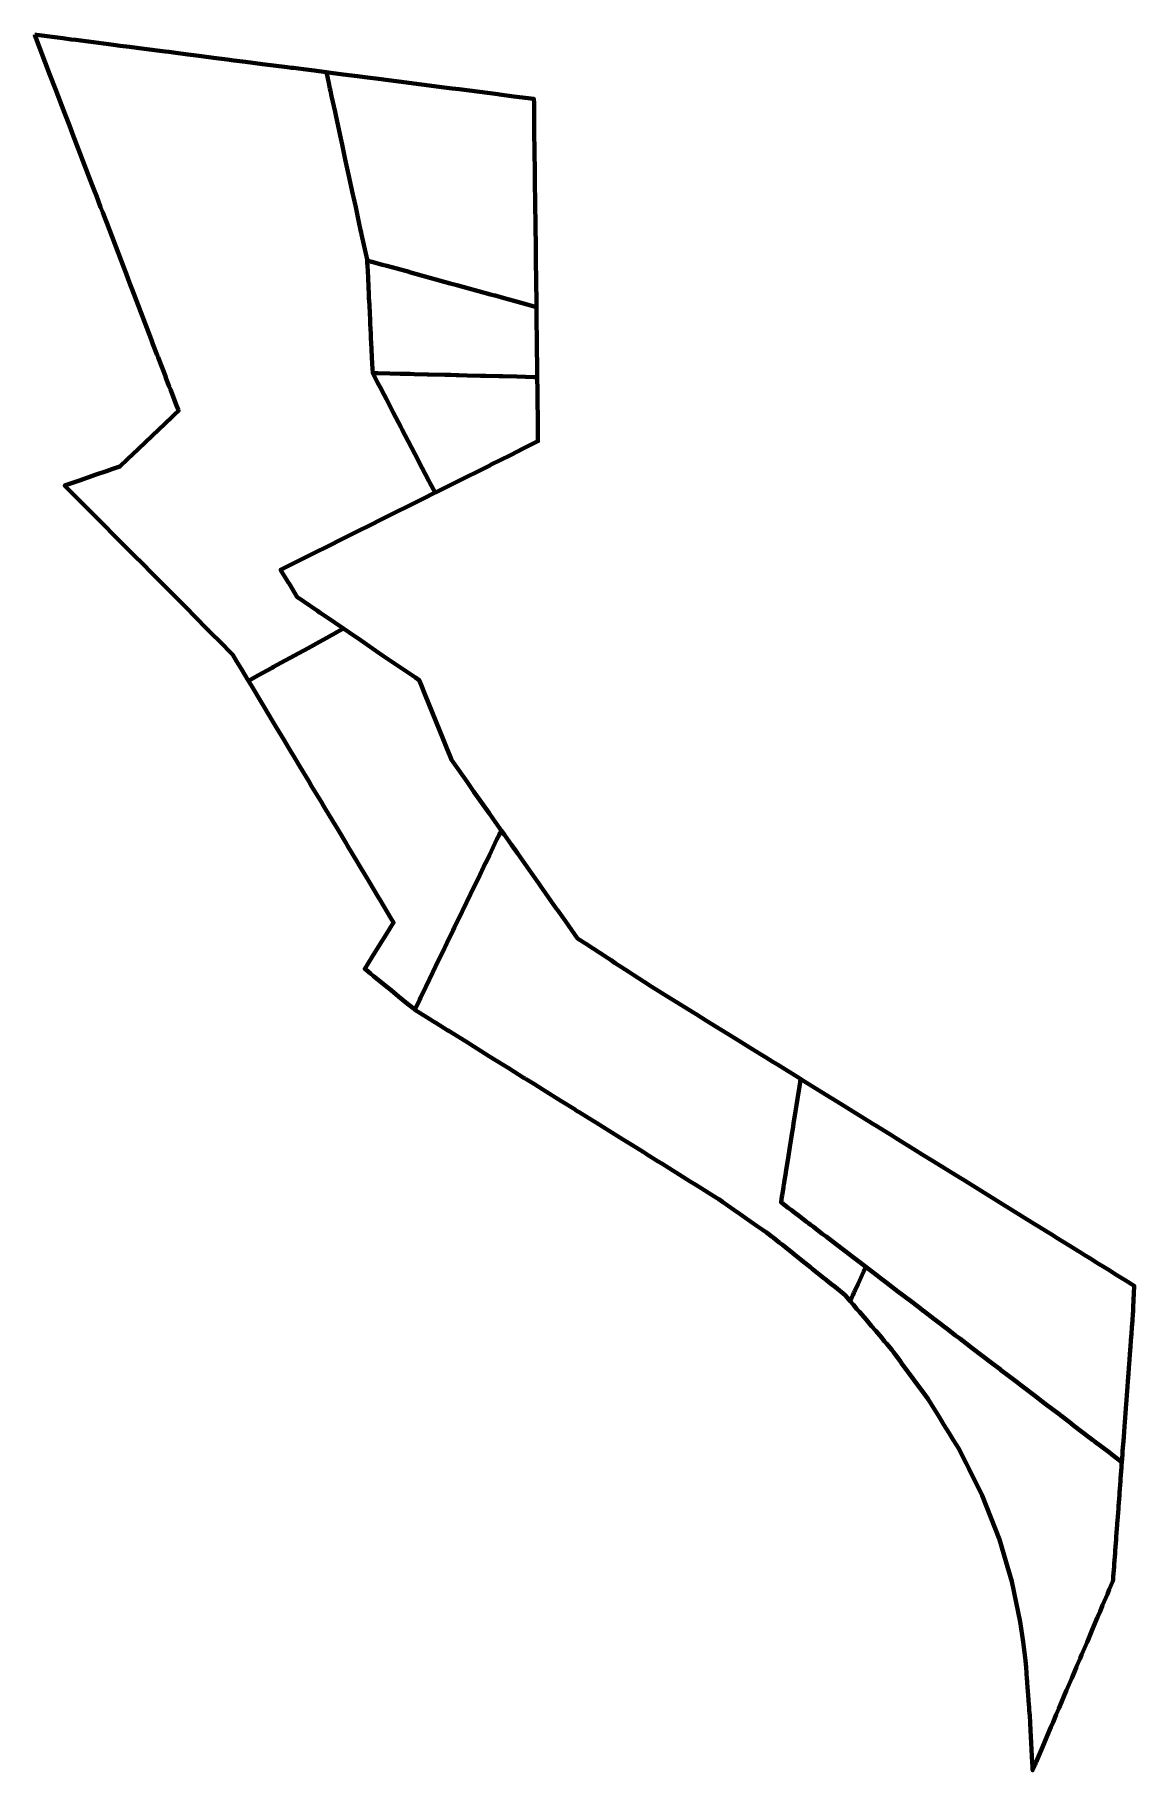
# Model space of a CAD drawing. Header units: metres. Extents: x 807659 to 807831, y 9157176 to 9157446.
import ezdxf

# ---------------------------------------------------------------- set-up
doc = ezdxf.new("R2010")
doc.units = ezdxf.units.M
doc.header["$MEASUREMENT"] = 0
doc.layers.add('2852-21126', color=1, linetype='Continuous')

msp = doc.modelspace()

# ---------------------------------------------------------------- linework, layer by layer
at = {"layer": '2852-21126', "color": 3, "lineweight": 70, "true_color": 0x00ff00}
for points in [[(807658.94, 9157446.45), (807658.97, 9157446.37), (807661.33, 9157440.21), (807662.19, 9157437.97), (807663.61, 9157434.25), (807663.9, 9157433.5), (807664.52, 9157431.87), (807664.86, 9157430.99), (807667.67, 9157423.64), (807667.93, 9157422.97), (807668.23, 9157422.16), (807668.57, 9157421.29), (807669.24, 9157419.53), (807669.56, 9157418.7), (807669.87, 9157417.89), (807670.18, 9157417.08), (807672.85, 9157410.09), (807673.21, 9157409.16), (807673.55, 9157408.28), (807673.86, 9157407.45), (807674.15, 9157406.7), (807677.13, 9157398.91), (807677.41, 9157398.17), (807678.08, 9157396.42), (807678.2, 9157396.1), (807678.31, 9157395.81), (807679.34, 9157393.14), (807679.35, 9157393.09), (807679.48, 9157392.76), (807679.94, 9157391.55), (807680.13, 9157391.07), (807680.54, 9157390), (807680.98, 9157388.84), (807681.33, 9157387.93), (807681.4, 9157387.75), (807680.82, 9157387.2), (807680.5, 9157386.9), (807680.35, 9157386.76), (807676.24, 9157382.85), (807675.11, 9157381.78), (807673.42, 9157380.17), (807672.24, 9157379.05), (807670.98, 9157378.62), (807670.13, 9157378.33), (807668.56, 9157377.79), (807665.95, 9157376.88), (807663.62, 9157376.08), (807668.51, 9157371.17), (807668.9, 9157370.78), (807668.98, 9157370.7), (807669.08, 9157370.6), (807669.22, 9157370.46), (807671.88, 9157367.78), (807674.75, 9157364.89), (807675.54, 9157364.1), (807677.43, 9157362.2), (807679.78, 9157359.83), (807680.96, 9157358.64), (807682.62, 9157356.97), (807683.92, 9157355.66), (807685.94, 9157353.62), (807686, 9157353.57), (807685.99, 9157353.54), (807686.06, 9157353.47), (807688.35, 9157351.19), (807689.27, 9157350.28), (807689.86, 9157349.68), (807690.47, 9157348.67), (807691.22, 9157347.42), (807692.28, 9157345.65), (807692.3, 9157345.61), (807693.54, 9157346.29), (807693.8, 9157346.44), (807694.68, 9157346.92), (807695.11, 9157347.15), (807696.02, 9157347.65), (807696.23, 9157347.77), (807697.35, 9157348.38), (807701.62, 9157350.72), (807703.41, 9157351.7), (807704.54, 9157352.32), (807705.3, 9157352.73), (807705.47, 9157352.83), (807706.1, 9157353.17), (807706.49, 9157353.38), (807707.16, 9157353.75), (807705.83, 9157354.65), (807704.7, 9157355.42), (807703.52, 9157356.22), (807703.08, 9157356.52), (807700.94, 9157357.98), (807700.42, 9157358.34), (807699.94, 9157358.66), (807698.65, 9157360.77), (807698.58, 9157360.88), (807698.42, 9157361.14), (807697.32, 9157362.93), (807699.38, 9157363.96), (807702.22, 9157365.37), (807703.14, 9157365.83), (807704.22, 9157366.37), (807707.41, 9157367.96), (807709.59, 9157369.05), (807711.08, 9157369.79), (807713.23, 9157370.87), (807715.42, 9157371.96), (807717.15, 9157372.83), (807719.56, 9157374.03), (807721.45, 9157374.97), (807720.64, 9157376.51), (807720.59, 9157376.61), (807720.48, 9157376.81), (807718.93, 9157379.8), (807718.87, 9157379.9), (807718.87, 9157379.91), (807718.29, 9157381.02), (807717.26, 9157382.99), (807716.32, 9157384.79), (807716.1, 9157385.22), (807715.74, 9157385.91), (807714.91, 9157387.49), (807714.65, 9157388), (807714.58, 9157388.13), (807713.84, 9157389.54), (807713.48, 9157390.23), (807712.86, 9157391.43), (807712.53, 9157392.05), (807711.83, 9157393.41), (807711.71, 9157393.64), (807711.63, 9157395.1), (807711.53, 9157397.28), (807711.52, 9157397.33), (807711.52, 9157397.4), (807711.44, 9157399.11), (807711.41, 9157399.75), (807711.33, 9157401.33), (807711.3, 9157401.99), (807711.25, 9157402.92), (807711.19, 9157404.22), (807711.19, 9157404.26), (807711.13, 9157405.37), (807711.09, 9157406.31), (807711.07, 9157406.73), (807711.05, 9157407.05), (807710.98, 9157408.54), (807710.89, 9157410.4), (807710.87, 9157410.78), (807710.85, 9157411.21), (807710.82, 9157411.35), (807709.97, 9157415.25), (807709.9, 9157415.58), (807709.82, 9157415.93), (807709.56, 9157417.17), (807709.05, 9157419.51), (807708.71, 9157421.08), (807708.62, 9157421.49), (807707.95, 9157424.61), (807707.43, 9157426.98), (807706.93, 9157429.31), (807706.63, 9157430.71), (807705.94, 9157433.89), (807705.83, 9157434.4), (807705.29, 9157436.88), (807705.11, 9157437.71), (807705.04, 9157438.05), (807704.85, 9157438.91), (807704.49, 9157440.59), (807703.3, 9157440.75), (807702.55, 9157440.84), (807700.88, 9157441.06), (807699.34, 9157441.26), (807699.01, 9157441.3), (807698.37, 9157441.38), (807694.53, 9157441.87), (807691.83, 9157442.22), (807690.01, 9157442.45), (807688.99, 9157442.59), (807686.87, 9157442.86), (807684.99, 9157443.1), (807682.92, 9157443.37), (807682.9, 9157443.37), (807682.84, 9157443.38), (807680.6, 9157443.66), (807679.88, 9157443.76), (807679.3, 9157443.83), (807676.04, 9157444.25), (807673.72, 9157444.55), (807672.3, 9157444.73), (807671.25, 9157444.87), (807667.34, 9157445.37), (807666.9, 9157445.43), (807665.35, 9157445.63), (807664.66, 9157445.71), (807663.33, 9157445.89), (807659.21, 9157446.42)], [(807786.48, 9157249.28), (807786.26, 9157248.78), (807786.76, 9157248.19), (807787.31, 9157247.54), (807787.69, 9157247.09), (807788.73, 9157245.88), (807789.58, 9157244.88), (807790.23, 9157244.12), (807791.17, 9157243.02), (807791.63, 9157242.48), (807791.9, 9157242.16), (807792.74, 9157241.18), (807793.01, 9157240.8), (807793.31, 9157240.4), (807794.13, 9157239.28), (807794.23, 9157239.14), (807795.31, 9157237.68), (807795.43, 9157237.51), (807795.6, 9157237.29), (807796.59, 9157235.94), (807797.57, 9157234.6), (807798.4, 9157233.47), (807798.58, 9157233.22), (807799.35, 9157231.98), (807800.13, 9157230.72), (807800.88, 9157229.48), (807801.69, 9157228.17), (807802.34, 9157227.12), (807802.8, 9157226.38), (807803.25, 9157225.65), (807804, 9157224.16), (807804.33, 9157223.49), (807804.76, 9157222.64), (807806.87, 9157218.44), (807809.57, 9157211.57), (807810.57, 9157208.17), (807811.51, 9157205), (807812.18, 9157201.75), (807812.81, 9157198.71), (807813.23, 9157195.61), (807813.63, 9157192.67), (807813.67, 9157192.13), (807813.71, 9157191.65), (807813.85, 9157189.78), (807813.87, 9157189.49), (807813.89, 9157189.18), (807814.09, 9157186.52), (807814.11, 9157186.36), (807814.18, 9157185.33), (807814.21, 9157184.95), (807814.28, 9157184.03), (807814.33, 9157183.02), (807814.4, 9157181.72), (807814.44, 9157180.88), (807814.5, 9157179.79), (807814.55, 9157178.82), (807814.61, 9157177.7), (807814.66, 9157176.81), (807814.7, 9157176.07), (807814.72, 9157175.54), (807815.11, 9157176.46), (807815.25, 9157176.79), (807815.31, 9157176.93), (807815.48, 9157177.33), (807816.11, 9157178.8), (807816.8, 9157180.42), (807817.01, 9157180.92), (807817.59, 9157182.29), (807817.92, 9157183.06), (807818.43, 9157184.26), (807818.81, 9157185.17), (807819.23, 9157186.16), (807819.73, 9157187.32), (807820.03, 9157188.03), (807820.63, 9157189.46), (807820.84, 9157189.93), (807821.52, 9157191.54), (807821.6, 9157191.74), (807822.13, 9157192.97), (807822.38, 9157193.58), (807822.42, 9157193.67), (807823.22, 9157195.54), (807823.38, 9157195.91), (807824.04, 9157197.47), (807824.31, 9157198.1), (807824.87, 9157199.42), (807825.26, 9157200.34), (807825.66, 9157201.29), (807826.41, 9157203.04), (807826.7, 9157203.74), (807827.27, 9157205.08), (807827.28, 9157205.27), (807827.32, 9157205.73), (807827.44, 9157207.37), (807827.47, 9157207.78), (807827.6, 9157209.44), (807827.63, 9157209.85), (807827.75, 9157211.56), (807827.78, 9157211.96), (807827.93, 9157213.89), (807827.95, 9157214.18), (807827.97, 9157214.47), (807828.12, 9157216.43), (807828.14, 9157216.78), (807828.27, 9157218.5), (807828.3, 9157218.89), (807828.43, 9157220.67), (807828.47, 9157221.08), (807828.59, 9157222.8), (807828.63, 9157223.26), (807828.66, 9157223.64), (807827.09, 9157224.84), (807826.72, 9157225.12), (807824.33, 9157226.94), (807824.28, 9157226.98), (807824.24, 9157227.01), (807824.15, 9157227.08), (807824.13, 9157227.09), (807823.73, 9157227.4), (807821.13, 9157229.38), (807820.71, 9157229.7), (807820.42, 9157229.92), (807819.13, 9157230.91), (807819.12, 9157230.92), (807819.08, 9157230.94), (807819.01, 9157231), (807817.87, 9157231.87), (807816.71, 9157232.75), (807815.01, 9157234.05), (807814.42, 9157234.5), (807814.12, 9157234.73), (807812.87, 9157235.68), (807812.38, 9157236.05), (807811.1, 9157237.03), (807809.73, 9157238.07), (807809.7, 9157238.09), (807808.32, 9157239.15), (807806.82, 9157240.29), (807805.29, 9157241.45), (807804.29, 9157242.22), (807803.35, 9157242.94), (807802.71, 9157243.42), (807801.43, 9157244.4), (807799.74, 9157245.69), (807799.53, 9157245.85), (807799.33, 9157246), (807797.67, 9157247.27), (807797.66, 9157247.28), (807797.21, 9157247.62), (807796.07, 9157248.49), (807794.47, 9157249.71), (807793.71, 9157250.29), (807791.84, 9157251.71), (807790.98, 9157252.37), (807790.47, 9157252.76), (807789.36, 9157253.6), (807788.69, 9157254.11), (807788.34, 9157253.34), (807787.48, 9157251.45), (807787, 9157250.4), (807786.92, 9157250.23), (807786.89, 9157250.16), (807786.84, 9157250.05), (807786.66, 9157249.67), (807786.55, 9157249.43)]]:
    msp.add_lwpolyline(points, close=True, dxfattribs=at)
at = {"layer": '2852-21126', "color": 1, "lineweight": 70, "true_color": 0xff0000}
for points in [[(807704.49, 9157440.59), (807704.85, 9157438.91), (807705.04, 9157438.05), (807705.11, 9157437.71), (807705.29, 9157436.88), (807705.83, 9157434.4), (807705.94, 9157433.89), (807706.63, 9157430.71), (807706.93, 9157429.31), (807707.43, 9157426.98), (807707.95, 9157424.61), (807708.62, 9157421.49), (807708.71, 9157421.08), (807709.05, 9157419.51), (807709.56, 9157417.17), (807709.82, 9157415.93), (807709.9, 9157415.58), (807709.97, 9157415.25), (807710.82, 9157411.35), (807710.85, 9157411.21), (807711.53, 9157411.02), (807711.57, 9157411.01), (807711.58, 9157411.01), (807711.59, 9157411.01), (807713.26, 9157410.55), (807713.93, 9157410.36), (807715.48, 9157409.94), (807717.38, 9157409.42), (807717.44, 9157409.4), (807723.81, 9157407.64), (807724.85, 9157407.36), (807730.12, 9157405.91), (807730.49, 9157405.81), (807730.81, 9157405.72), (807732.22, 9157405.33), (807733.03, 9157405.11), (807735.8, 9157404.35), (807737.26, 9157403.94), (807737.21, 9157408.75), (807737.19, 9157410.48), (807737.15, 9157413.27), (807737.11, 9157416.66), (807737.1, 9157417.79), (807737.08, 9157419.04), (807737.07, 9157420.01), (807737.03, 9157423.65), (807737.02, 9157424.83), (807737, 9157426.11), (807736.99, 9157427.25), (807736.93, 9157432.32), (807736.92, 9157432.58), (807736.92, 9157432.78), (807736.9, 9157434.88), (807736.89, 9157435.11), (807736.89, 9157435.12), (807736.89, 9157435.75), (807736.88, 9157436.43), (807733.75, 9157436.83), (807731.5, 9157437.12), (807731.24, 9157437.15), (807725.21, 9157437.93), (807724.14, 9157438.07), (807722.85, 9157438.23), (807715.8, 9157439.14), (807713.74, 9157439.4), (807713.04, 9157439.49), (807710.47, 9157439.82), (807709.31, 9157439.97), (807707.1, 9157440.26), (807705.17, 9157440.51)], [(807711.71, 9157393.64), (807711.83, 9157393.41), (807712.53, 9157392.05), (807712.86, 9157391.43), (807713.48, 9157390.23), (807713.84, 9157389.54), (807714.58, 9157388.13), (807714.65, 9157388), (807714.91, 9157387.49), (807715.74, 9157385.91), (807716.1, 9157385.22), (807716.32, 9157384.79), (807717.26, 9157382.99), (807718.29, 9157381.02), (807718.87, 9157379.91), (807718.87, 9157379.9), (807718.93, 9157379.8), (807720.48, 9157376.81), (807720.59, 9157376.61), (807720.64, 9157376.51), (807721.45, 9157374.97), (807721.51, 9157375.01), (807724.23, 9157376.36), (807724.83, 9157376.66), (807726.73, 9157377.61), (807727.79, 9157378.14), (807729.97, 9157379.23), (807730.11, 9157379.3), (807730.14, 9157379.31), (807730.22, 9157379.35), (807733.21, 9157380.84), (807735.3, 9157381.89), (807736.76, 9157382.62), (807737.51, 9157382.99), (807737.48, 9157385.58), (807737.48, 9157385.64), (807737.47, 9157386.61), (807737.47, 9157386.74), (807737.47, 9157386.99), (807737.44, 9157388.79), (807737.42, 9157390.86), (807737.39, 9157393), (807736.88, 9157393.02), (807735.55, 9157393.05), (807734.22, 9157393.08), (807732.01, 9157393.14), (807731.84, 9157393.14), (807731.4, 9157393.15), (807729.39, 9157393.2), (807729.06, 9157393.21), (807728.53, 9157393.22), (807726.45, 9157393.27), (807725.14, 9157393.3), (807724.73, 9157393.31), (807723.89, 9157393.34), (807722.95, 9157393.36), (807720.4, 9157393.42), (807720.22, 9157393.43), (807718.18, 9157393.48), (807717.54, 9157393.49), (807716.02, 9157393.53), (807714.39, 9157393.57), (807712.52, 9157393.62)], [(807719.06, 9157295.88), (807718.28, 9157294.26), (807721.05, 9157292.54), (807721.12, 9157292.49), (807721.56, 9157292.22), (807723.46, 9157291.04), (807723.59, 9157290.95), (807723.68, 9157290.9), (807723.74, 9157290.86), (807726.6, 9157289.08), (807726.94, 9157288.86), (807728.63, 9157287.81), (807729.96, 9157286.98), (807732.06, 9157285.67), (807732.84, 9157285.19), (807735.38, 9157283.6), (807735.54, 9157283.5), (807735.66, 9157283.43), (807736.97, 9157282.62), (807738.29, 9157281.79), (807738.45, 9157281.69), (807741.06, 9157280.06), (807743.32, 9157278.66), (807743.33, 9157278.65), (807743.65, 9157278.45), (807743.93, 9157278.28), (807746.13, 9157276.91), (807746.4, 9157276.74), (807746.65, 9157276.58), (807748.62, 9157275.36), (807749.02, 9157275.11), (807750.71, 9157274.06), (807751.38, 9157273.64), (807752.14, 9157273.16), (807753.91, 9157272.06), (807754.41, 9157271.75), (807754.47, 9157271.71), (807756.28, 9157270.58), (807756.83, 9157270.24), (807757.41, 9157269.88), (807760.13, 9157268.18), (807761.28, 9157267.47), (807762.13, 9157266.94), (807762.98, 9157266.41), (807764.11, 9157265.7), (807765.39, 9157264.9), (807765.73, 9157264.7), (807766.32, 9157264.28), (807767.22, 9157263.65), (807768.1, 9157263.03), (807769.06, 9157262.36), (807769.78, 9157261.85), (807770.69, 9157261.21), (807771.72, 9157260.49), (807772.51, 9157259.94), (807773.16, 9157259.48), (807774.09, 9157258.82), (807774.22, 9157258.72), (807775.18, 9157257.95), (807775.68, 9157257.56), (807776.22, 9157257.12), (807777.27, 9157256.28), (807777.6, 9157256.01), (807778.39, 9157255.38), (807778.72, 9157255.12), (807780.09, 9157254.02), (807780.34, 9157253.82), (807782.14, 9157252.38), (807782.22, 9157252.31), (807782.28, 9157252.26), (807782.54, 9157252.05), (807783.19, 9157251.54), (807783.95, 9157250.93), (807785.45, 9157249.72), (807786.26, 9157248.78), (807786.48, 9157249.28), (807786.55, 9157249.43), (807786.66, 9157249.67), (807786.84, 9157250.05), (807786.89, 9157250.16), (807786.92, 9157250.23), (807787, 9157250.4), (807787.48, 9157251.45), (807788.34, 9157253.34), (807788.69, 9157254.11), (807788.29, 9157254.42), (807787.81, 9157254.79), (807787.16, 9157255.28), (807786.77, 9157255.58), (807785.41, 9157256.61), (807784.11, 9157257.6), (807783.63, 9157257.97), (807782.48, 9157258.85), (807781.89, 9157259.3), (807780.85, 9157260.09), (807780.51, 9157260.35), (807780.15, 9157260.63), (807780.07, 9157260.68), (807779.76, 9157260.92), (807779.43, 9157261.17), (807779.18, 9157261.36), (807778.4, 9157261.96), (807777.54, 9157262.62), (807777.07, 9157262.97), (807776.59, 9157263.34), (807775.84, 9157263.91), (807775.46, 9157264.2), (807775.6, 9157265.13), (807775.62, 9157265.26), (807775.83, 9157266.58), (807775.86, 9157266.75), (807775.88, 9157266.9), (807775.93, 9157267.22), (807776, 9157267.66), (807776.14, 9157268.51), (807776.25, 9157269.25), (807776.55, 9157271.11), (807776.83, 9157272.87), (807776.97, 9157273.78), (807777.14, 9157274.84), (807777.27, 9157275.66), (807777.46, 9157276.86), (807777.6, 9157277.76), (807777.75, 9157278.73), (807777.85, 9157279.37), (807778.01, 9157280.35), (807778.32, 9157282.29), (807778.42, 9157282.93), (807778.5, 9157283.45), (807774.88, 9157285.7), (807774.15, 9157286.15), (807773.04, 9157286.84), (807772.23, 9157287.34), (807770.9, 9157288.16), (807769.21, 9157289.2), (807767.31, 9157290.39), (807766.11, 9157291.13), (807763.84, 9157292.53), (807762.22, 9157293.54), (807762.11, 9157293.61), (807761.95, 9157293.71), (807761.66, 9157293.88), (807757.21, 9157296.64), (807754.85, 9157298.1), (807754.79, 9157298.14), (807752.46, 9157299.67), (807751.71, 9157300.15), (807750.54, 9157300.92), (807749.57, 9157301.55), (807748.91, 9157301.98), (807748.35, 9157302.35), (807744.94, 9157304.58), (807744.82, 9157304.66), (807744.53, 9157304.84), (807743.68, 9157305.4), (807741.79, 9157308.07), (807740.49, 9157309.91), (807740.37, 9157310.08), (807737.84, 9157313.67), (807737.64, 9157313.95), (807735.86, 9157316.47), (807734.3, 9157318.68), (807733.38, 9157319.99), (807732.26, 9157321.58), (807731.78, 9157322.25), (807731.71, 9157322.09), (807731.62, 9157321.9), (807731.43, 9157321.51), (807731.11, 9157320.86), (807729.93, 9157318.4), (807729.35, 9157317.21), (807729.34, 9157317.19), (807728.1, 9157314.61), (807727.86, 9157314.12), (807726.98, 9157312.29), (807725.72, 9157309.69), (807725.7, 9157309.65), (807725.68, 9157309.61), (807724.45, 9157307.06), (807724.28, 9157306.7), (807723.3, 9157304.66), (807722.58, 9157303.18), (807721.95, 9157301.87), (807721.1, 9157300.11), (807720.59, 9157299.05), (807719.42, 9157296.64), (807719.29, 9157296.37), (807719.23, 9157296.25), (807719.21, 9157296.19), (807719.19, 9157296.16)]]:
    msp.add_lwpolyline(points, close=True, dxfattribs=at)
at = {"layer": '2852-21126', "color": 131, "lineweight": 70, "true_color": 0xbbffff}
for points in [[(807710.85, 9157411.21), (807710.87, 9157410.78), (807710.89, 9157410.4), (807710.98, 9157408.54), (807711.05, 9157407.05), (807711.07, 9157406.73), (807711.09, 9157406.31), (807711.13, 9157405.37), (807711.19, 9157404.26), (807711.19, 9157404.22), (807711.25, 9157402.92), (807711.3, 9157401.99), (807711.33, 9157401.33), (807711.41, 9157399.75), (807711.44, 9157399.11), (807711.52, 9157397.4), (807711.52, 9157397.33), (807711.53, 9157397.28), (807711.63, 9157395.1), (807711.71, 9157393.64), (807712.52, 9157393.62), (807714.39, 9157393.57), (807716.02, 9157393.53), (807717.54, 9157393.49), (807718.18, 9157393.48), (807720.22, 9157393.43), (807720.4, 9157393.42), (807722.95, 9157393.36), (807723.89, 9157393.34), (807724.73, 9157393.31), (807725.14, 9157393.3), (807726.45, 9157393.27), (807728.53, 9157393.22), (807729.06, 9157393.21), (807729.39, 9157393.2), (807731.4, 9157393.15), (807731.84, 9157393.14), (807732.01, 9157393.14), (807734.22, 9157393.08), (807735.55, 9157393.05), (807736.88, 9157393.02), (807737.39, 9157393), (807737.37, 9157395.41), (807737.35, 9157396.79), (807737.33, 9157398.26), (807737.32, 9157399.34), (807737.29, 9157401.34), (807737.28, 9157402.84), (807737.27, 9157403.65), (807737.26, 9157403.94), (807735.8, 9157404.35), (807733.03, 9157405.11), (807732.22, 9157405.33), (807730.81, 9157405.72), (807730.49, 9157405.81), (807730.12, 9157405.91), (807724.85, 9157407.36), (807723.81, 9157407.64), (807717.44, 9157409.4), (807717.38, 9157409.42), (807715.48, 9157409.94), (807713.93, 9157410.36), (807713.26, 9157410.55), (807711.59, 9157411.01), (807711.58, 9157411.01), (807711.57, 9157411.01), (807711.53, 9157411.02)], [(807692.3, 9157345.61), (807693.04, 9157344.39), (807694.19, 9157342.48), (807694.82, 9157341.43), (807696.03, 9157339.41), (807696.66, 9157338.36), (807697.89, 9157336.32), (807698.48, 9157335.33), (807699.82, 9157333.1), (807700.35, 9157332.22), (807701.73, 9157329.91), (807702.18, 9157329.18), (807703.69, 9157326.65), (807704.03, 9157326.09), (807704.34, 9157325.58), (807705.89, 9157323), (807706.14, 9157322.58), (807707.61, 9157320.14), (807707.79, 9157319.82), (807709.38, 9157317.19), (807709.46, 9157317.06), (807710.78, 9157314.86), (807711.05, 9157314.41), (807711.09, 9157314.34), (807712.62, 9157311.78), (807712.81, 9157311.48), (807714.55, 9157308.57), (807714.97, 9157307.87), (807713.82, 9157306.02), (807712.83, 9157304.43), (807711.64, 9157302.52), (807710.47, 9157300.65), (807710.69, 9157300.47), (807711.39, 9157299.89), (807711.84, 9157299.52), (807713.35, 9157298.29), (807713.94, 9157297.81), (807714.57, 9157297.3), (807715.73, 9157296.34), (807716.88, 9157295.41), (807718.01, 9157294.48), (807718.28, 9157294.26), (807719.06, 9157295.88), (807719.19, 9157296.16), (807719.21, 9157296.19), (807719.23, 9157296.25), (807719.29, 9157296.37), (807719.42, 9157296.64), (807720.59, 9157299.05), (807721.1, 9157300.11), (807721.95, 9157301.87), (807722.58, 9157303.18), (807723.3, 9157304.66), (807724.28, 9157306.7), (807724.45, 9157307.06), (807725.68, 9157309.61), (807725.7, 9157309.65), (807725.72, 9157309.69), (807726.98, 9157312.29), (807727.86, 9157314.12), (807728.1, 9157314.61), (807729.34, 9157317.19), (807729.35, 9157317.21), (807729.93, 9157318.4), (807731.11, 9157320.86), (807731.43, 9157321.51), (807731.62, 9157321.9), (807731.71, 9157322.09), (807731.78, 9157322.25), (807731.56, 9157322.56), (807730.47, 9157324.11), (807729.88, 9157324.94), (807727.52, 9157328.29), (807726.87, 9157329.21), (807726.44, 9157329.82), (807724.01, 9157333.27), (807723.85, 9157333.67), (807723.23, 9157335.19), (807722.7, 9157336.5), (807719.85, 9157343.5), (807719.25, 9157344.99), (807718.96, 9157345.7), (807718.37, 9157346.1), (807716.81, 9157347.16), (807713.42, 9157349.47), (807712.21, 9157350.3), (807709.89, 9157351.88), (807708, 9157353.17), (807707.16, 9157353.75), (807706.49, 9157353.38), (807706.1, 9157353.17), (807705.47, 9157352.83), (807705.3, 9157352.73), (807704.54, 9157352.32), (807703.41, 9157351.7), (807701.62, 9157350.72), (807697.35, 9157348.38), (807696.23, 9157347.77), (807696.02, 9157347.65), (807695.11, 9157347.15), (807694.68, 9157346.92), (807693.8, 9157346.44), (807693.54, 9157346.29)], [(807775.6, 9157265.13), (807775.46, 9157264.2), (807775.84, 9157263.91), (807776.59, 9157263.34), (807777.07, 9157262.97), (807777.54, 9157262.62), (807778.4, 9157261.96), (807779.18, 9157261.36), (807779.43, 9157261.17), (807779.76, 9157260.92), (807780.07, 9157260.68), (807780.15, 9157260.63), (807780.51, 9157260.35), (807780.85, 9157260.09), (807781.89, 9157259.3), (807782.48, 9157258.85), (807783.63, 9157257.97), (807784.11, 9157257.6), (807785.41, 9157256.61), (807786.77, 9157255.58), (807787.16, 9157255.28), (807787.81, 9157254.79), (807788.29, 9157254.42), (807788.69, 9157254.11), (807789.36, 9157253.6), (807790.47, 9157252.76), (807790.98, 9157252.37), (807791.84, 9157251.71), (807793.71, 9157250.29), (807794.47, 9157249.71), (807796.07, 9157248.49), (807797.21, 9157247.62), (807797.66, 9157247.28), (807797.67, 9157247.27), (807799.33, 9157246), (807799.53, 9157245.85), (807799.74, 9157245.69), (807801.43, 9157244.4), (807802.71, 9157243.42), (807803.35, 9157242.94), (807804.29, 9157242.22), (807805.29, 9157241.45), (807806.82, 9157240.29), (807808.32, 9157239.15), (807809.7, 9157238.09), (807809.73, 9157238.07), (807811.1, 9157237.03), (807812.38, 9157236.05), (807812.87, 9157235.68), (807814.12, 9157234.73), (807814.42, 9157234.5), (807815.01, 9157234.05), (807816.71, 9157232.75), (807817.87, 9157231.87), (807819.01, 9157231), (807819.08, 9157230.94), (807819.12, 9157230.92), (807819.13, 9157230.91), (807820.42, 9157229.92), (807820.71, 9157229.7), (807821.13, 9157229.38), (807823.73, 9157227.4), (807824.13, 9157227.09), (807824.15, 9157227.08), (807824.24, 9157227.01), (807824.28, 9157226.98), (807824.33, 9157226.94), (807826.72, 9157225.12), (807827.09, 9157224.84), (807828.66, 9157223.64), (807828.75, 9157224.84), (807828.78, 9157225.35), (807828.91, 9157226.98), (807828.95, 9157227.55), (807829.07, 9157229.24), (807829.12, 9157229.86), (807829.23, 9157231.3), (807829.28, 9157232.05), (807829.38, 9157233.29), (807829.44, 9157234.12), (807829.54, 9157235.43), (807829.6, 9157236.29), (807829.69, 9157237.5), (807829.75, 9157238.37), (807829.85, 9157239.6), (807829.91, 9157240.49), (807830, 9157241.67), (807830.07, 9157242.61), (807830.15, 9157243.7), (807830.23, 9157244.68), (807830.3, 9157245.73), (807830.38, 9157246.77), (807830.41, 9157247.18), (807830.45, 9157247.89), (807830.49, 9157248.89), (807830.55, 9157250.05), (807830.59, 9157250.98), (807830.6, 9157251.16), (807829.16, 9157252.06), (807827.64, 9157253), (807826.79, 9157253.53), (807825.48, 9157254.34), (807825.03, 9157254.62), (807824.71, 9157254.82), (807823.67, 9157255.46), (807822.76, 9157256.02), (807822.14, 9157256.41), (807821.79, 9157256.63), (807820.54, 9157257.4), (807818.42, 9157258.71), (807817.86, 9157259.06), (807816.85, 9157259.69), (807815.73, 9157260.38), (807814.98, 9157260.85), (807809.6, 9157264.18), (807803.77, 9157267.79), (807803.44, 9157268), (807799.2, 9157270.63), (807797.51, 9157271.67), (807796.49, 9157272.3), (807793.31, 9157274.27), (807792.85, 9157274.56), (807790.42, 9157276.06), (807789.76, 9157276.47), (807789.23, 9157276.8), (807788.97, 9157276.96), (807785.35, 9157279.21), (807784.27, 9157279.87), (807782.38, 9157281.05), (807779.11, 9157283.07), (807778.5, 9157283.45), (807778.42, 9157282.93), (807778.32, 9157282.29), (807778.01, 9157280.35), (807777.85, 9157279.37), (807777.75, 9157278.73), (807777.6, 9157277.76), (807777.46, 9157276.86), (807777.27, 9157275.66), (807777.14, 9157274.84), (807776.97, 9157273.78), (807776.83, 9157272.87), (807776.55, 9157271.11), (807776.25, 9157269.25), (807776.14, 9157268.51), (807776, 9157267.66), (807775.93, 9157267.22), (807775.88, 9157266.9), (807775.86, 9157266.75), (807775.83, 9157266.58), (807775.62, 9157265.26)]]:
    msp.add_lwpolyline(points, close=True, dxfattribs=at)

doc.saveas('drawing.dxf')
